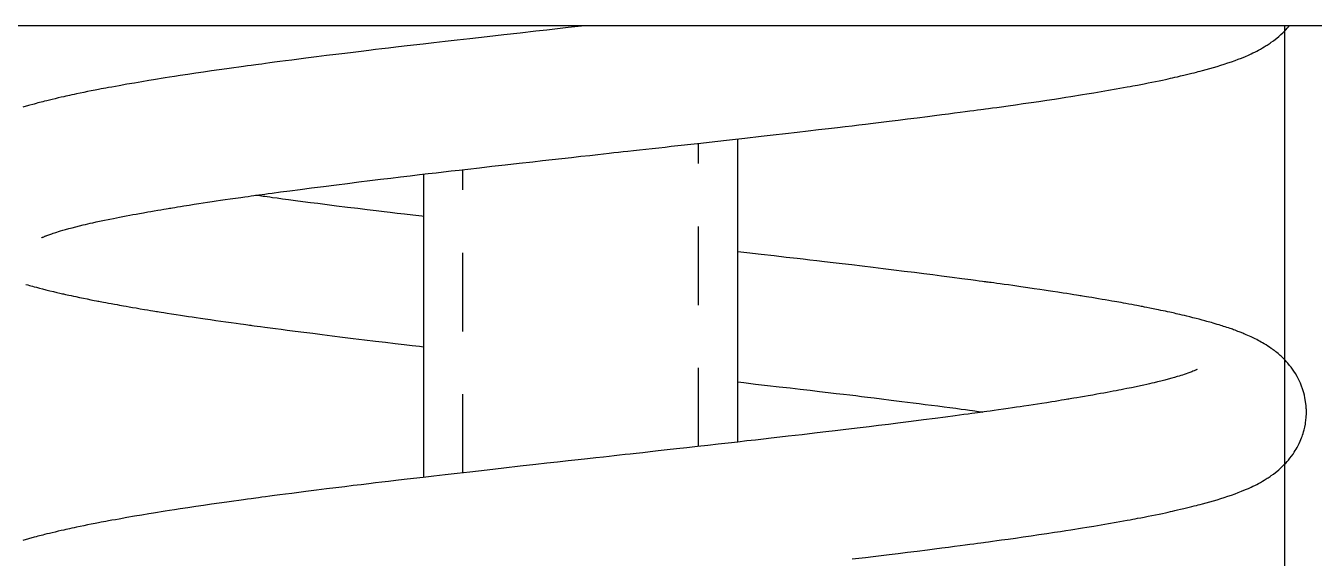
# Model space of a CAD drawing. Extents: x 126.2 to 199.4, y 112.1 to 154.8.
# Drawn here: x 127.772 to 129.823, y 120.963 to 121.81 of the extents above; entities that cross this region are included whole.
import ezdxf

# ---------------------------------------------------------------- set-up
doc = ezdxf.new("R2010")
doc.units = 0
doc.header["$LTSCALE"] = 0.5
doc.header["$MEASUREMENT"] = 0
doc.linetypes.add('HIDDEN', pattern=[0.375, 0.25, -0.125])
doc.layers.get('0').update_dxf_attribs({"linetype": 'CONTINUOUS'})

msp = doc.modelspace()

# ---------------------------------------------------------------- linework, layer by layer
for p, q in [((133.55586, 121.81014), (126.18786, 121.81014)), ((133.55586, 121.81014), (126.18786, 121.81014)), ((129.77568, 121.81014), (129.77568, 120.91629))]:
    msp.add_line(p, q)
at = {"linetype": 'HIDDEN'}
for p, q in [((128.84318, 121.14074), (128.84318, 121.62318)), ((128.46818, 121.09887), (128.46818, 121.58124))]:
    msp.add_line(p, q, dxfattribs=at)
at = {"linetype": 'Continuous', "flags": 128}
for points in [[(128.66228, 121.81014), (128.65161, 121.80896), (128.6356, 121.80718), (128.61902, 121.80533), (128.60192, 121.80342), (128.58431, 121.80145), (128.55929, 121.79864), (128.53337, 121.79572), (128.50658, 121.79269), (128.47897, 121.78955), (128.45883, 121.78726), (128.43978, 121.78508), (128.42187, 121.78302), (128.40509, 121.78109), (128.38939, 121.77927), (128.37476, 121.77756), (128.36119, 121.77597), (128.34967, 121.77461), (128.33903, 121.77334), (128.32906, 121.77215), (128.31832, 121.77086), (128.3065, 121.76943), (128.29363, 121.76786), (128.28035, 121.76623), (128.26614, 121.76447), (128.25104, 121.76259), (128.23509, 121.76059), (128.21831, 121.75846), (128.20692, 121.757), (128.19602, 121.7556), (128.18598, 121.7543), (128.17679, 121.7531), (128.16842, 121.752), (128.16086, 121.75101), (128.15411, 121.75011), (128.14814, 121.74932), (128.14295, 121.74863), (128.13852, 121.74804), (128.13485, 121.74754), (128.131, 121.74703), (128.12545, 121.74628), (128.1188, 121.74537), (128.1114, 121.74436), (128.10345, 121.74326), (128.09234, 121.74171), (128.08036, 121.74002), (128.06785, 121.73823), (128.05538, 121.73641), (128.04297, 121.73458), (128.03062, 121.73273), (128.01835, 121.73086), (128.00931, 121.72946), (128.00126, 121.7282), (127.99417, 121.72708), (127.98802, 121.7261), (127.982, 121.72513), (127.97547, 121.72407), (127.96847, 121.72292), (127.957, 121.72102), (127.94533, 121.71904), (127.93335, 121.71697), (127.92086, 121.71477), (127.9151, 121.71374), (127.90938, 121.7127), (127.90427, 121.71177), (127.89983, 121.71095), (127.89601, 121.71023), (127.89238, 121.70955), (127.88825, 121.70876), (127.88281, 121.70772), (127.87676, 121.70653), (127.87067, 121.70532), (127.86474, 121.70412), (127.85898, 121.70294), (127.85338, 121.70177), (127.84928, 121.70089), (127.84557, 121.7001), (127.84225, 121.69938), (127.83931, 121.69873), (127.83631, 121.69807), (127.83287, 121.6973), (127.82863, 121.69634), (127.82391, 121.69525), (127.81905, 121.69411), (127.81448, 121.69302), (127.81019, 121.69197), (127.80616, 121.69098), (127.80243, 121.69005), (127.79939, 121.68927), (127.79673, 121.68859), (127.79432, 121.68796), (127.79167, 121.68727), (127.78875, 121.68649), (127.78558, 121.68563), (127.77679, 121.68319), (127.76793, 121.68061)], [(127.79731, 121.47271), (127.79731, 121.4727), (127.79766, 121.47289), (127.79801, 121.47306), (127.79849, 121.4733), (127.79917, 121.47362), (127.80009, 121.47404), (127.80122, 121.47453), (127.80197, 121.47485), (127.80278, 121.47518), (127.80354, 121.47549), (127.80426, 121.47578), (127.80503, 121.47608), (127.80603, 121.47646), (127.80753, 121.47702), (127.80912, 121.47761), (127.81066, 121.47815), (127.81212, 121.47867), (127.81411, 121.47935), (127.81612, 121.48002), (127.81819, 121.4807), (127.82021, 121.48135), (127.82202, 121.48192), (127.82461, 121.48272), (127.82773, 121.48366), (127.8314, 121.48474), (127.83572, 121.48597), (127.84078, 121.48736), (127.84642, 121.48887), (127.85235, 121.4904), (127.85815, 121.49185), (127.86355, 121.49317), (127.86757, 121.49412), (127.87129, 121.49499), (127.87505, 121.49586), (127.87942, 121.49685), (127.88443, 121.49796), (127.8952, 121.50028), (127.90611, 121.50254), (127.9118, 121.50369), (127.91699, 121.50472), (127.92171, 121.50564), (127.92667, 121.5066), (127.93218, 121.50764), (127.93787, 121.50871), (127.94309, 121.50967), (127.94814, 121.5106), (127.95344, 121.51156), (127.9596, 121.51266), (127.96667, 121.51391), (127.97156, 121.51477), (127.97683, 121.51568), (127.98241, 121.51664), (127.98756, 121.51751), (127.99203, 121.51826), (127.99581, 121.5189), (127.99888, 121.51941), (128.00123, 121.5198), (128.00337, 121.52015), (128.00615, 121.52061), (128.00961, 121.52117), (128.01378, 121.52185), (128.01866, 121.52264), (128.02406, 121.5235), (128.03252, 121.52484), (128.04048, 121.52609), (128.04794, 121.52724), (128.05486, 121.5283), (128.06154, 121.52932), (128.06894, 121.53043), (128.07532, 121.53138), (128.08221, 121.5324), (128.08962, 121.53348), (128.09756, 121.53463), (128.10604, 121.53585), (128.11491, 121.5371), (128.12099, 121.53796), (128.1264, 121.53871), (128.13114, 121.53937), (128.13519, 121.53993), (128.13854, 121.54039), (128.14119, 121.54075), (128.14313, 121.54102), (128.14494, 121.54127), (128.14849, 121.54175), (128.15293, 121.54235), (128.15826, 121.54307), (128.16448, 121.54392), (128.17803, 121.54573), (128.19294, 121.54771), (128.20925, 121.54985), (128.22701, 121.55215), (128.24625, 121.55462), (128.26702, 121.55725), (128.28442, 121.55943), (128.30255, 121.56167), (128.32018, 121.56384), (128.33711, 121.56589), (128.3533, 121.56784), (128.36873, 121.56968), (128.38435, 121.57153), (128.39906, 121.57325), (128.41282, 121.57485), (128.42565, 121.57634), (128.43752, 121.57771), (128.44944, 121.57908), (128.46223, 121.58056), (128.47591, 121.58212), (128.49437, 121.58424), (128.51425, 121.5865), (128.53557, 121.58893), (128.55767, 121.59143), (128.57958, 121.5939), (128.5951, 121.59564), (128.61051, 121.59737), (128.62579, 121.59908), (128.64095, 121.60077), (128.65591, 121.60243), (128.66996, 121.60399), (128.68286, 121.60542), (128.69219, 121.60645), (128.70081, 121.6074), (128.70868, 121.60826), (128.71589, 121.60906), (128.72353, 121.6099), (128.7309, 121.61071), (128.73958, 121.61167), (128.74902, 121.61271), (128.75934, 121.61385), (128.76963, 121.61499), (128.77983, 121.61612), (128.78993, 121.61724), (128.79994, 121.61835), (128.81548, 121.62008), (128.83083, 121.62179), (128.84669, 121.62357), (128.86898, 121.62607), (128.89245, 121.62871), (128.91706, 121.63149), (128.94278, 121.63441), (128.96215, 121.63662), (128.98177, 121.63886), (129.00041, 121.64099), (129.01796, 121.64301), (129.03442, 121.6449), (129.04985, 121.6467), (129.06424, 121.64838), (129.07653, 121.64983), (129.08797, 121.65118), (129.09856, 121.65245), (129.10925, 121.65373), (129.12096, 121.65514), (129.13368, 121.65668), (129.14678, 121.65828), (129.16076, 121.66001), (129.17559, 121.66185), (129.19125, 121.66381), (129.20771, 121.66588), (129.21889, 121.66731), (129.23025, 121.66876), (129.24089, 121.67014), (129.25068, 121.67141), (129.25964, 121.67258), (129.26777, 121.67364), (129.2751, 121.67461), (129.28163, 121.67547), (129.28737, 121.67624), (129.29234, 121.6769), (129.29655, 121.67747), (129.30012, 121.67794), (129.30499, 121.6786), (129.31096, 121.67941), (129.31796, 121.68036), (129.32557, 121.68141), (129.33625, 121.68289), (129.34781, 121.68451), (129.36016, 121.68627), (129.37264, 121.68807), (129.38507, 121.6899), (129.39745, 121.69174), (129.40975, 121.6936), (129.41926, 121.69506), (129.4279, 121.6964), (129.43558, 121.69761), (129.4423, 121.69867), (129.44822, 121.69962), (129.45444, 121.70062), (129.46115, 121.70171), (129.47249, 121.70359), (129.48408, 121.70554), (129.49589, 121.70756), (129.50818, 121.70971), (129.51385, 121.71072), (129.51962, 121.71175), (129.52528, 121.71278), (129.5303, 121.7137), (129.53467, 121.7145), (129.5384, 121.7152), (129.54208, 121.7159), (129.54702, 121.71684), (129.55261, 121.71792), (129.55874, 121.71912), (129.56478, 121.72033), (129.57066, 121.72152), (129.57638, 121.72271), (129.58161, 121.7238), (129.58637, 121.72482), (129.59056, 121.72572), (129.59421, 121.72652), (129.59778, 121.72731), (129.60157, 121.72816), (129.60585, 121.72914), (129.61062, 121.73024), (129.61544, 121.73137), (129.61998, 121.73245), (129.62425, 121.73349), (129.62824, 121.73448), (129.63228, 121.73549), (129.63577, 121.73638), (129.63875, 121.73715), (129.64183, 121.73796), (129.64531, 121.73889), (129.65102, 121.74044), (129.6569, 121.74208), (129.66283, 121.74379), (129.66867, 121.74553), (129.67441, 121.74729), (129.68006, 121.74909), (129.68594, 121.75103), (129.69147, 121.75292), (129.69738, 121.75504), (129.70219, 121.75684), (129.70733, 121.75885), (129.71377, 121.7615), (129.71843, 121.76353), (129.72295, 121.76559), (129.72563, 121.76686), (129.7286, 121.76832), (129.73165, 121.76986), (129.73471, 121.77147), (129.73775, 121.77312), (129.74076, 121.77483), (129.74348, 121.77643), (129.74533, 121.77755), (129.74698, 121.77858), (129.74851, 121.77955), (129.74991, 121.78046), (129.75125, 121.78135), (129.75291, 121.78247), (129.75492, 121.78387), (129.75839, 121.78639), (129.76141, 121.7887), (129.76373, 121.79056), (129.76674, 121.79309), (129.77032, 121.79627), (129.77335, 121.79914), (129.77602, 121.80182), (129.77796, 121.80387), (129.77998, 121.80609), (129.78219, 121.80864), (129.78342, 121.81014)], [(128.40568, 121.50661), (128.40275, 121.50695), (128.38854, 121.50861), (128.37543, 121.51016), (128.36342, 121.51158), (128.3525, 121.51289), (128.34264, 121.51407), (128.32991, 121.51561), (128.31595, 121.51731), (128.3008, 121.51917), (128.28449, 121.52119), (128.26708, 121.52337), (128.24861, 121.52571), (128.23725, 121.52716), (128.22555, 121.52867), (128.21354, 121.53022), (128.20157, 121.53179), (128.19072, 121.53322), (128.18106, 121.5345), (128.17256, 121.53563), (128.1652, 121.53662), (128.16063, 121.53723), (128.15661, 121.53778), (128.15315, 121.53825), (128.15024, 121.53864), (128.14782, 121.53897), (128.14489, 121.53937), (128.14106, 121.53989), (128.13799, 121.54032)], [(129.08797, 120.96173), (129.09856, 120.96299), (129.10925, 120.96427), (129.12096, 120.96569), (129.13368, 120.96723), (129.14678, 120.96883), (129.16076, 120.97055), (129.17559, 120.97239), (129.19125, 120.97435), (129.20771, 120.97643), (129.21889, 120.97785), (129.23025, 120.97931), (129.24089, 120.98068), (129.25068, 120.98195), (129.25964, 120.98312), (129.26777, 120.98419), (129.2751, 120.98515), (129.28163, 120.98602), (129.28737, 120.98678), (129.29234, 120.98745), (129.29655, 120.98801), (129.30012, 120.98849), (129.30499, 120.98915), (129.31096, 120.98995), (129.31796, 120.99091), (129.32557, 120.99195), (129.33625, 120.99343), (129.34781, 120.99506), (129.36016, 120.99682), (129.37264, 120.99862), (129.38507, 121.00044), (129.39745, 121.00229), (129.40975, 121.00415), (129.41926, 121.0056), (129.4279, 121.00695), (129.43558, 121.00815), (129.4423, 121.00922), (129.44822, 121.01016), (129.45444, 121.01117), (129.46115, 121.01226), (129.47249, 121.01413), (129.48408, 121.01608), (129.49589, 121.0181), (129.50818, 121.02025), (129.51385, 121.02126), (129.51962, 121.0223), (129.52528, 121.02332), (129.5303, 121.02424), (129.53467, 121.02505), (129.5384, 121.02575), (129.54208, 121.02644), (129.54702, 121.02738), (129.55261, 121.02847), (129.55874, 121.02967), (129.56478, 121.03088), (129.57066, 121.03207), (129.57638, 121.03325), (129.58161, 121.03435), (129.58637, 121.03536), (129.59056, 121.03627), (129.59421, 121.03707), (129.59778, 121.03786), (129.60157, 121.03871), (129.60585, 121.03968), (129.61062, 121.04078), (129.61544, 121.04191), (129.61998, 121.043), (129.62425, 121.04404), (129.62824, 121.04502), (129.63228, 121.04604), (129.63577, 121.04693), (129.63875, 121.0477), (129.64183, 121.04851), (129.64531, 121.04943), (129.65102, 121.05099), (129.6569, 121.05263), (129.66283, 121.05434), (129.66867, 121.05607), (129.67441, 121.05784), (129.68006, 121.05963), (129.68594, 121.06157), (129.69147, 121.06347), (129.69738, 121.06559), (129.70219, 121.06739), (129.70733, 121.0694), (129.71377, 121.07205), (129.71843, 121.07408), (129.72295, 121.07614), (129.72563, 121.07741), (129.7286, 121.07886), (129.73165, 121.08041), (129.73471, 121.08201), (129.73775, 121.08367), (129.74076, 121.08538), (129.74348, 121.08698), (129.74533, 121.0881), (129.74698, 121.08913), (129.74851, 121.0901), (129.74991, 121.09101), (129.75125, 121.0919), (129.75291, 121.09301), (129.75492, 121.09442), (129.75839, 121.09694), (129.76141, 121.09925), (129.76373, 121.10111), (129.76674, 121.10363), (129.77032, 121.10682), (129.77335, 121.10969), (129.77602, 121.11237), (129.77796, 121.11441), (129.77998, 121.11664), (129.78219, 121.11918), (129.7846, 121.12212), (129.78716, 121.12546), (129.78953, 121.12876), (129.79148, 121.13166), (129.79307, 121.13416), (129.7945, 121.13654), (129.79595, 121.13907), (129.79758, 121.14209), (129.79931, 121.14558), (129.80088, 121.14898), (129.80211, 121.15187), (129.80306, 121.15428), (129.80399, 121.1568), (129.80472, 121.15889), (129.8055, 121.16129), (129.80631, 121.164), (129.80721, 121.16735), (129.80821, 121.17163), (129.80913, 121.17647), (129.80959, 121.17946), (129.80989, 121.18177), (129.8101, 121.18364), (129.81029, 121.18566), (129.81052, 121.18866), (129.81068, 121.19198), (129.81074, 121.19559), (129.81072, 121.19756), (129.81066, 121.19943), (129.81058, 121.20121), (129.81048, 121.20288), (129.81037, 121.20446), (129.81023, 121.2062), (129.80996, 121.20879), (129.8095, 121.21234), (129.80851, 121.21807), (129.80751, 121.22261), (129.80654, 121.22634), (129.80561, 121.22952), (129.80474, 121.23221), (129.80311, 121.23677), (129.80114, 121.2416), (129.79876, 121.24675), (129.79595, 121.25211), (129.79322, 121.25677), (129.79084, 121.26048), (129.78864, 121.26369), (129.78636, 121.26678), (129.78396, 121.26985), (129.78109, 121.27328), (129.77899, 121.27564), (129.77676, 121.27803), (129.77475, 121.2801), (129.77303, 121.2818), (129.77161, 121.28315), (129.77047, 121.28422), (129.76911, 121.28545), (129.76752, 121.28687), (129.76568, 121.28845), (129.76374, 121.29006), (129.76205, 121.29142), (129.76043, 121.29269), (129.75921, 121.29362), (129.75812, 121.29444), (129.75686, 121.29537), (129.75473, 121.29689), (129.75225, 121.29861), (129.74951, 121.30043), (129.7465, 121.30235), (129.7436, 121.30413), (129.74108, 121.30561), (129.73878, 121.30693), (129.73637, 121.30826), (129.73393, 121.30958), (129.73162, 121.31078), (129.7294, 121.31191), (129.7272, 121.31301), (129.72493, 121.3141), (129.72277, 121.31512), (129.72021, 121.3163), (129.71744, 121.31754), (129.71502, 121.31859), (129.71299, 121.31946), (129.7113, 121.32016), (129.70971, 121.32082), (129.7082, 121.32143), (129.70674, 121.32201), (129.70538, 121.32255), (129.70373, 121.3232), (129.70178, 121.32395), (129.69951, 121.3248), (129.69723, 121.32564), (129.69483, 121.32652), (129.69294, 121.32719), (129.69128, 121.32777), (129.68933, 121.32845), (129.68695, 121.32926), (129.68426, 121.33016), (129.68169, 121.33101), (129.679, 121.33188), (129.67664, 121.33264), (129.67437, 121.33335), (129.67177, 121.33415), (129.66883, 121.33505), (129.66552, 121.33604), (129.66237, 121.33697), (129.6595, 121.3378), (129.65692, 121.33854), (129.65464, 121.33918), (129.65234, 121.33983), (129.64886, 121.34078), (129.64469, 121.34191), (129.63997, 121.34316), (129.63517, 121.3444), (129.6301, 121.34569), (129.62524, 121.34689), (129.62071, 121.348), (129.61662, 121.34898), (129.61287, 121.34987), (129.60942, 121.35067), (129.60629, 121.3514), (129.60346, 121.35204), (129.60097, 121.3526), (129.59845, 121.35317), (129.59613, 121.35368), (129.5933, 121.35431), (129.58994, 121.35504), (129.58633, 121.35582), (129.58272, 121.35659), (129.57911, 121.35735), (129.57551, 121.35811), (129.57191, 121.35885), (129.56678, 121.3599), (129.56168, 121.36092), (129.55695, 121.36186), (129.55282, 121.36267), (129.55001, 121.36321), (129.5476, 121.36368), (129.54558, 121.36407), (129.54355, 121.36445), (129.54078, 121.36498), (129.53729, 121.36563), (129.53307, 121.36642), (129.52819, 121.36732), (129.52355, 121.36817), (129.51938, 121.36892), (129.51569, 121.36958), (129.51202, 121.37024), (129.50892, 121.37079), (129.50536, 121.37142), (129.50111, 121.37216), (129.49614, 121.37303), (129.49045, 121.37401), (129.48546, 121.37486), (129.47999, 121.37579), (129.47434, 121.37673), (129.46924, 121.37758), (129.46471, 121.37833), (129.46078, 121.37898), (129.45736, 121.37953), (129.45459, 121.37998), (129.45248, 121.38033), (129.45059, 121.38063), (129.44814, 121.38102), (129.44509, 121.38151), (129.44072, 121.38221), (129.43551, 121.38303), (129.42948, 121.38398), (129.4234, 121.38493), (129.4151, 121.38621), (129.40727, 121.38741), (129.39994, 121.38852), (129.39312, 121.38954), (129.38659, 121.39051), (129.37757, 121.39184), (129.36742, 121.39331), (129.3561, 121.39494), (129.3436, 121.39671), (129.33657, 121.3977), (129.32957, 121.39867), (129.32331, 121.39953), (129.31781, 121.40029), (129.31309, 121.40093), (129.30916, 121.40147), (129.30628, 121.40186), (129.30406, 121.40216), (129.30235, 121.40238), (129.30038, 121.40265), (129.298, 121.40297), (129.29523, 121.40334), (129.29005, 121.40403), (129.28387, 121.40486), (129.27666, 121.40581), (129.26237, 121.4077), (129.24686, 121.40972), (129.23011, 121.41188), (129.21643, 121.41364), (129.20199, 121.41547), (129.18678, 121.41739), (129.17078, 121.41938), (129.154, 121.42146), (129.13716, 121.42352), (129.121, 121.42549), (129.10375, 121.42756), (129.0874, 121.42951), (129.07198, 121.43134), (129.0575, 121.43304), (129.04399, 121.43462), (129.03167, 121.43604), (129.02031, 121.43735), (129.00991, 121.43855), (129.00038, 121.43964), (128.98271, 121.44167), (128.96348, 121.44386), (128.94268, 121.44623), (128.9203, 121.44877), (128.90568, 121.45042)], [(127.77233, 121.39872), (127.77579, 121.39773), (127.77822, 121.39703), (127.78043, 121.39642), (127.78294, 121.39572), (127.78589, 121.39491), (127.78928, 121.394), (127.79423, 121.39269), (127.79927, 121.39139), (127.80434, 121.3901), (127.81084, 121.38849), (127.81674, 121.38707), (127.82198, 121.38583), (127.82662, 121.38476), (127.83064, 121.38384), (127.83239, 121.38344), (127.83399, 121.38308), (127.83587, 121.38266), (127.83827, 121.38213), (127.84118, 121.38149), (127.84462, 121.38074), (127.84824, 121.37996), (127.85185, 121.37919), (127.85797, 121.3779), (127.86409, 121.37664), (127.87018, 121.37541), (127.87602, 121.37424), (127.88103, 121.37326), (127.88517, 121.37246), (127.88718, 121.37207), (127.88888, 121.37175), (127.89081, 121.37138), (127.89329, 121.37091), (127.89632, 121.37034), (127.89991, 121.36967), (127.90407, 121.3689), (127.9083, 121.36812), (127.91339, 121.3672), (127.91782, 121.3664), (127.92157, 121.36573), (127.9247, 121.36518), (127.92818, 121.36456), (127.93236, 121.36383), (127.93695, 121.36303), (127.94218, 121.36213), (127.94807, 121.36112), (127.95465, 121.36001), (127.96131, 121.35889), (127.96638, 121.35805), (127.97083, 121.35732), (127.97464, 121.35669), (127.97781, 121.35618), (127.98032, 121.35577), (127.9822, 121.35547), (127.98474, 121.35506), (127.98811, 121.35452), (127.9923, 121.35385), (127.99734, 121.35305), (128.00443, 121.35193), (128.01165, 121.35081), (128.01856, 121.34974), (128.02514, 121.34874), (128.03137, 121.34779), (128.03726, 121.3469), (128.04385, 121.34592), (128.0506, 121.34492), (128.05807, 121.34383), (128.06626, 121.34263), (128.0752, 121.34135), (128.08275, 121.34027), (128.09078, 121.33914), (128.09929, 121.33795), (128.10739, 121.33682), (128.11439, 121.33586), (128.11895, 121.33524), (128.12286, 121.3347), (128.12613, 121.33426), (128.12873, 121.33391), (128.13068, 121.33365), (128.13243, 121.33341), (128.13598, 121.33293), (128.14052, 121.33233), (128.14607, 121.33158), (128.15314, 121.33064), (128.16128, 121.32957), (128.16992, 121.32843), (128.179, 121.32724), (128.18852, 121.326), (128.20132, 121.32435), (128.21486, 121.32261), (128.22917, 121.32079), (128.24424, 121.31889), (128.2601, 121.31691), (128.27674, 121.31484), (128.29368, 121.31277), (128.31177, 121.31057), (128.32893, 121.3085), (128.34511, 121.30656), (128.3603, 121.30477), (128.37447, 121.3031), (128.38737, 121.30159), (128.39926, 121.30021), (128.40568, 121.29947)], [(129.6367, 121.26321), (129.6367, 121.26321), (129.63648, 121.26309), (129.63615, 121.26292), (129.63574, 121.26272), (129.63515, 121.26244), (129.63434, 121.26207), (129.63331, 121.26161), (129.63208, 121.26108), (129.63021, 121.26032), (129.62827, 121.25956), (129.62521, 121.25842), (129.62213, 121.25733), (129.6193, 121.25636), (129.61639, 121.2554), (129.61353, 121.25447), (129.61101, 121.25369), (129.60822, 121.25283), (129.60489, 121.25184), (129.60097, 121.2507), (129.59637, 121.2494), (129.591, 121.24794), (129.58521, 121.24642), (129.57925, 121.2449), (129.5736, 121.2435), (129.56837, 121.24224), (129.56449, 121.24133), (129.56086, 121.24048), (129.5568, 121.23956), (129.5521, 121.23851), (129.54679, 121.23734), (129.53958, 121.23579), (129.53232, 121.23427), (129.52506, 121.23279), (129.52036, 121.23185), (129.51602, 121.23099), (129.51201, 121.23021), (129.50776, 121.22939), (129.50311, 121.22851), (129.4982, 121.22758), (129.4934, 121.22669), (129.48826, 121.22574), (129.4832, 121.22482), (129.47745, 121.22379), (129.47082, 121.22261), (129.46326, 121.22128), (129.4574, 121.22027), (129.45116, 121.21919), (129.44549, 121.21823), (129.44068, 121.21742), (129.43751, 121.21689), (129.43489, 121.21646), (129.43283, 121.21612), (129.43109, 121.21583), (129.42844, 121.2154), (129.42511, 121.21485), (129.42108, 121.21419), (129.41633, 121.21343), (129.41097, 121.21257), (129.40565, 121.21172), (129.39743, 121.21043), (129.38971, 121.20923), (129.38251, 121.20812), (129.37584, 121.2071), (129.36883, 121.20604), (129.36102, 121.20487), (129.3553, 121.20403), (129.3492, 121.20313), (129.34272, 121.20218), (129.33584, 121.20119), (129.32856, 121.20014), (129.32092, 121.19906), (129.31381, 121.19806), (129.30756, 121.19719), (129.30221, 121.19644), (129.29775, 121.19583), (129.29421, 121.19534), (129.29159, 121.19498), (129.28959, 121.19471), (129.2872, 121.19438), (129.28315, 121.19383), (129.27823, 121.19316), (129.2724, 121.19238), (129.26575, 121.19148), (129.2518, 121.18962), (129.23648, 121.18759), (129.21974, 121.1854), (129.20154, 121.18305), (129.18184, 121.18053), (129.16061, 121.17785), (129.14543, 121.17596), (129.12988, 121.17404), (129.11485, 121.17219), (129.10041, 121.17044), (129.08657, 121.16877), (129.07335, 121.16719), (129.06078, 121.16569), (129.04601, 121.16395), (129.03228, 121.16234), (129.01962, 121.16087), (129.00802, 121.15953), (128.99729, 121.15829), (128.98572, 121.15695), (128.97288, 121.15548), (128.95876, 121.15386), (128.94675, 121.15248), (128.93393, 121.15102), (128.92029, 121.14946), (128.90584, 121.14782), (128.89057, 121.14609), (128.87447, 121.14427), (128.85779, 121.14238), (128.84174, 121.14058), (128.82442, 121.13864), (128.80818, 121.13682), (128.79306, 121.13514), (128.77905, 121.13358), (128.76616, 121.13215), (128.75439, 121.13085), (128.74373, 121.12967), (128.73466, 121.12867), (128.72621, 121.12774), (128.71759, 121.12679), (128.70919, 121.12587), (128.70098, 121.12496), (128.69215, 121.12399), (128.67999, 121.12265), (128.66648, 121.12115), (128.65161, 121.1195), (128.6356, 121.11772), (128.61902, 121.11588), (128.60192, 121.11397), (128.58431, 121.112), (128.55929, 121.10919), (128.53337, 121.10627), (128.50658, 121.10324), (128.47897, 121.1001), (128.45883, 121.0978), (128.43978, 121.09562), (128.42187, 121.09357), (128.40509, 121.09164), (128.38939, 121.08982), (128.37476, 121.08811), (128.36119, 121.08651), (128.34967, 121.08515), (128.33903, 121.08389), (128.32906, 121.08269), (128.31832, 121.0814), (128.3065, 121.07997), (128.29363, 121.0784), (128.28035, 121.07677), (128.26614, 121.07502), (128.25104, 121.07314), (128.23509, 121.07113), (128.21831, 121.069), (128.20692, 121.06755), (128.19602, 121.06614), (128.18598, 121.06484), (128.17679, 121.06365), (128.16842, 121.06255), (128.16086, 121.06155), (128.15411, 121.06066), (128.14814, 121.05987), (128.14295, 121.05917), (128.13852, 121.05858), (128.13485, 121.05809), (128.131, 121.05757), (128.12545, 121.05682), (128.1188, 121.05592), (128.1114, 121.05491), (128.10345, 121.05381), (128.09234, 121.05226), (128.08036, 121.05056), (128.06785, 121.04877), (128.05538, 121.04696), (128.04297, 121.04512), (128.03062, 121.04327), (128.01835, 121.0414), (128.00931, 121.04), (128.00126, 121.03875), (127.99417, 121.03763), (127.98802, 121.03664), (127.982, 121.03568), (127.97547, 121.03462), (127.96847, 121.03347), (127.957, 121.03156), (127.94533, 121.02959), (127.93335, 121.02752), (127.92086, 121.02532), (127.9151, 121.02428), (127.90938, 121.02325), (127.90427, 121.02231), (127.89983, 121.02149), (127.89601, 121.02078), (127.89238, 121.0201), (127.88825, 121.01931), (127.88281, 121.01826), (127.87676, 121.01708), (127.87067, 121.01587), (127.86474, 121.01467), (127.85898, 121.01348), (127.85338, 121.01231), (127.84928, 121.01144), (127.84557, 121.01064), (127.84225, 121.00992), (127.83931, 121.00928), (127.83631, 121.00861), (127.83287, 121.00784), (127.82863, 121.00688), (127.82391, 121.00579), (127.81905, 121.00465), (127.81448, 121.00356), (127.81019, 121.00252), (127.80616, 121.00153), (127.80243, 121.00059), (127.79939, 120.99982), (127.79673, 120.99914), (127.79432, 120.99851), (127.79167, 120.99781), (127.78875, 120.99703), (127.78558, 120.99618), (127.77679, 120.99373), (127.76793, 120.99116)], [(128.90568, 121.24337), (128.91531, 121.24228), (128.93405, 121.24015), (128.9531, 121.23797), (128.97156, 121.23585), (128.98894, 121.23385), (129.00524, 121.23197), (129.02118, 121.23012), (129.03599, 121.2284), (129.0497, 121.22679), (129.06231, 121.2253), (129.07384, 121.22393), (129.08431, 121.22268), (129.09335, 121.22159), (129.10248, 121.22049), (129.11234, 121.21929), (129.12292, 121.21799), (129.13422, 121.2166), (129.15005, 121.21464), (129.16702, 121.21252), (129.18508, 121.21023), (129.1945, 121.20903), (129.20418, 121.20779), (129.21409, 121.2065), (129.22424, 121.20518), (129.23409, 121.20389), (129.2431, 121.20271), (129.25266, 121.20144), (129.26108, 121.20032), (129.2684, 121.19934), (129.27464, 121.1985), (129.2791, 121.19789), (129.2828, 121.19739), (129.28575, 121.19699), (129.2891, 121.19653), (129.2937, 121.1959), (129.296, 121.19559)]]:
    msp.add_lwpolyline(points, dxfattribs=at)
for points in [[(128.90568, 121.1478), (128.90568, 121.63021)], [(128.40568, 121.57402), (128.40568, 121.0917)]]:
    msp.add_lwpolyline(points)

doc.saveas('drawing.dxf')
